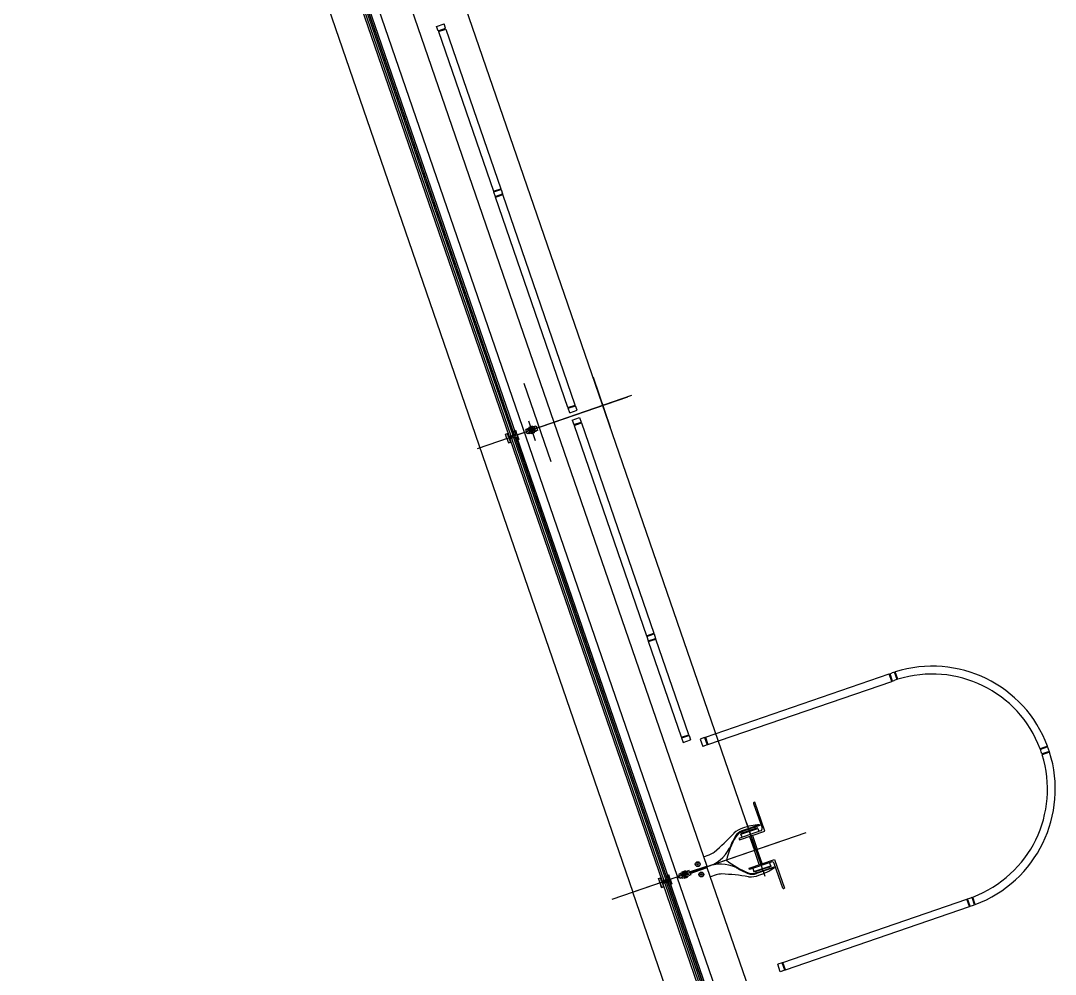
# Model space of a CAD drawing. Extents: x 809487 to 809680, y 818779 to 819225.
# Drawn here: x 809498.51 to 809505.11, y 819165.14 to 819171.23 of the extents above; entities that cross this region are included whole.
import ezdxf

# ---------------------------------------------------------------- set-up
doc = ezdxf.new("R2010")
doc.units = 0
for name, color, linetype in [('F-RC', 7, 'Continuous'), ('MAJ214__', 7, 'Continuous'), ('MAJ270__', 7, 'Continuous'), ('MAJ292__', 7, 'Continuous')]:
    doc.layers.add(name, color=color, linetype=linetype)

msp = doc.modelspace()

# ---------------------------------------------------------------- linework, layer by layer
at = {"layer": 'F-RC'}
for p, q in [((809501.1665, 819171.192), (809501.2138, 819171.2083)), ((809501.2236, 819171.1799), (809501.2138, 819171.2083)), ((809501.1763, 819171.1637), (809501.1665, 819171.192)), ((809501.1763, 819171.1637), (809501.2236, 819171.1799)), ((809501.1779, 819171.1589), (809501.2252, 819171.1752)), ((809501.1779, 819171.1589), (809501.5287, 819170.1402)), ((809501.1798, 819171.1596), (809501.1782, 819171.1643)), ((809501.2233, 819171.1746), (809501.2217, 819171.1793)), ((809501.2252, 819171.1752), (809501.576, 819170.1564)), ((809501.5287, 819170.1402), (809501.576, 819170.1564)), ((809501.5304, 819170.1354), (809501.5776, 819170.1517)), ((809501.5741, 819170.1558), (809501.5757, 819170.1511)), ((809501.5776, 819170.1517), (809501.5874, 819170.1233)), ((809501.5304, 819170.1354), (809501.5401, 819170.1071)), ((809501.5306, 819170.1408), (809501.5323, 819170.1361)), ((809501.5401, 819170.1071), (809501.5874, 819170.1233)), ((809501.5418, 819170.1023), (809501.5614, 819170.1091)), ((809502.0041, 819168.7597), (809501.5418, 819170.1023)), ((809501.542, 819170.1077), (809501.5436, 819170.103)), ((809501.5614, 819170.1091), (809501.589, 819170.1186)), ((809501.5855, 819170.1227), (809501.5871, 819170.118)), ((809502.0513, 819168.776), (809501.589, 819170.1186)), ((809502.0041, 819168.7597), (809502.0513, 819168.776)), ((809502.0057, 819168.755), (809502.053, 819168.7712)), ((809502.0511, 819168.7706), (809502.0494, 819168.7753)), ((809502.0627, 819168.7429), (809502.053, 819168.7712)), ((809502.0155, 819168.7266), (809502.0057, 819168.755)), ((809502.0076, 819168.7556), (809502.006, 819168.7603)), ((809502.0155, 819168.7266), (809502.0627, 819168.7429)), ((809502.0317, 819168.6793), (809502.079, 819168.6956)), ((809502.0317, 819168.6793), (809502.0415, 819168.651)), ((809502.0415, 819168.651), (809502.0888, 819168.6672)), ((809502.0431, 819168.6462), (809502.0904, 819168.6625)), ((809502.0431, 819168.6462), (809502.5054, 819167.3036)), ((809502.0434, 819168.6516), (809502.045, 819168.6469)), ((809502.079, 819168.6956), (809502.0888, 819168.6672)), ((809502.0869, 819168.6666), (809502.0885, 819168.6619)), ((809502.0904, 819168.6625), (809502.5527, 819167.3199)), ((809502.5054, 819167.3036), (809502.5527, 819167.3199)), ((809502.5071, 819167.2989), (809502.5543, 819167.3151)), ((809502.5508, 819167.3192), (809502.5525, 819167.3145)), ((809502.5543, 819167.3151), (809502.5641, 819167.2868)), ((809502.5071, 819167.2989), (809502.5168, 819167.2705)), ((809502.5073, 819167.3042), (809502.509, 819167.2995)), ((809502.5168, 819167.2705), (809502.5641, 819167.2868)), ((809502.5185, 819167.2658), (809502.5381, 819167.2725)), ((809502.7285, 819166.6559), (809502.5185, 819167.2658)), ((809502.5187, 819167.2712), (809502.5204, 819167.2664)), ((809502.5381, 819167.2725), (809502.5657, 819167.2821)), ((809502.5622, 819167.2861), (809502.5638, 819167.2814)), ((809502.7757, 819166.6722), (809502.5657, 819167.2821)), ((809502.8815, 819166.6557), (809504.0553, 819167.0599)), ((809504.0715, 819167.0126), (809504.0553, 819167.0599)), ((809504.0559, 819167.058), (809504.0606, 819167.0596)), ((809504.06, 819167.0615), (809504.0742, 819167.0664)), ((809504.0763, 819167.0142), (809504.06, 819167.0615)), ((809504.1047, 819167.0239), (809504.0884, 819167.0712)), ((809504.1095, 819167.0254), (809504.0932, 819167.0727)), ((809502.8978, 819166.6085), (809504.0715, 819167.0126)), ((809504.0709, 819167.0145), (809504.0756, 819167.0161)), ((809504.0763, 819167.0142), (809504.0905, 819167.0191)), ((809502.7285, 819166.6559), (809502.7757, 819166.6722)), ((809502.7301, 819166.6512), (809502.7774, 819166.6675)), ((809502.7303, 819166.6566), (809502.732, 819166.6518)), ((809502.7738, 819166.6715), (809502.7755, 819166.6668)), ((809502.7774, 819166.6675), (809502.7871, 819166.6391)), ((809502.8768, 819166.6541), (809502.8484, 819166.6443)), ((809502.8768, 819166.6541), (809502.8931, 819166.6068)), ((809502.8822, 819166.6539), (809502.8774, 819166.6522)), ((809502.8815, 819166.6557), (809502.8978, 819166.6085)), ((809502.7301, 819166.6512), (809502.7398, 819166.6228)), ((809502.7398, 819166.6228), (809502.7871, 819166.6391)), ((809502.8484, 819166.6443), (809502.8647, 819166.5971)), ((809502.8931, 819166.6068), (809502.8647, 819166.5971)), ((809502.8971, 819166.6104), (809502.8924, 819166.6087)), ((809505.0652, 819166.5986), (809505.0179, 819166.5823)), ((809505.067, 819166.5939), (809505.0197, 819166.5776)), ((809505.0767, 819166.5655), (809505.0294, 819166.5492)), ((809505.0782, 819166.5608), (809505.031, 819166.5445)), ((809503.3764, 819165.2185), (809504.5501, 819165.6227)), ((809504.5664, 819165.5754), (809504.5501, 819165.6227)), ((809504.5508, 819165.6208), (809504.5555, 819165.6224)), ((809504.5549, 819165.6243), (809504.569, 819165.6292)), ((809504.5711, 819165.5771), (809504.5549, 819165.6243)), ((809504.5995, 819165.587), (809504.5832, 819165.6342)), ((809504.6041, 819165.5887), (809504.5879, 819165.636)), ((809503.3927, 819165.1713), (809504.5664, 819165.5754)), ((809504.5658, 819165.5773), (809504.5705, 819165.5789)), ((809504.5711, 819165.5771), (809504.5853, 819165.5819)), ((809503.3717, 819165.2169), (809503.3433, 819165.2072)), ((809503.3596, 819165.1599), (809503.3433, 819165.2072)), ((809503.3879, 819165.1696), (809503.3717, 819165.2169)), ((809503.377, 819165.2167), (809503.3723, 819165.215)), ((809503.3927, 819165.1713), (809503.3764, 819165.2185)), ((809503.3879, 819165.1696), (809503.3596, 819165.1599)), ((809503.392, 819165.1732), (809503.3873, 819165.1715))]:
    msp.add_line(p, q, dxfattribs=at)
for radius, start, end in [(0.785, 107.90511, 109), (0.783, 107.53635, 107.90231), (0.785, 20.45992, 107.54008), (0.735, 20.55926, 107.44074), (0.735, 107.83062, 109), (0.737, 107.44497, 107.83379), (0.783, 20.09769, 20.46365), (0.785, 17.90511, 20.09489), (0.735, 290.55926, 17.44074), (0.785, 290.45992, 17.54008), (0.735, 17.83062, 20.16938), (0.737, 20.16621, 20.55503), (0.737, 17.44497, 17.83379), (0.783, 17.53635, 17.90231), (0.735, 289, 290.16938), (0.737, 290.16621, 290.55503), (0.785, 289, 290.09489), (0.783, 290.09769, 290.46365)]:
    msp.add_arc((809504.3297, 819166.3242), radius, start, end, dxfattribs=at)
at = {"layer": 'MAJ214__'}
for p, q in [((809500.6893, 819171.4085), (809501.6611, 819168.5861)), ((809500.69, 819171.4087), (809501.6618, 819168.5863)), ((809500.7507, 819171.4322), (809502.7008, 819165.7686)), ((809500.6685, 819171.4013), (809501.6403, 819168.5789)), ((809500.6798, 819171.4052), (809501.6517, 819168.5828)), ((809501.7556, 819168.6321), (809501.7773, 819168.6396)), ((809501.7562, 819168.6334), (809501.7556, 819168.6321)), ((809501.7761, 819168.6402), (809501.7562, 819168.6334)), ((809501.7566, 819168.6293), (809501.7783, 819168.6367)), ((809501.7761, 819168.6402), (809501.7773, 819168.6396)), ((809501.7764, 819168.6361), (809501.7767, 819168.6352)), ((809501.7783, 819168.6367), (809501.7773, 819168.6396)), ((809501.7857, 819168.6303), (809501.7933, 819168.6329)), ((809501.7908, 819168.6387), (809501.8012, 819168.6423)), ((809501.8012, 819168.6423), (809501.811, 819168.6139)), ((809501.6565, 819168.5686), (809502.6284, 819165.7463)), ((809501.666, 819168.5719), (809502.6378, 819165.7495)), ((809501.6667, 819168.5721), (809502.6385, 819165.7498)), ((809501.7455, 819168.6231), (809501.7351, 819168.6195)), ((809501.7449, 819168.5911), (809501.7351, 819168.6195)), ((809501.7553, 819168.5947), (809501.7449, 819168.5911)), ((809501.7528, 819168.6005), (809501.7604, 819168.6031)), ((809501.7855, 819168.6302), (809501.7547, 819168.6196)), ((809501.7566, 819168.6293), (809501.7556, 819168.6321)), ((809501.7564, 819168.5938), (809501.8003, 819168.6089)), ((809501.7585, 819168.6299), (809501.7588, 819168.629)), ((809501.7912, 819168.6137), (809501.7604, 819168.6031)), ((809501.7895, 819168.6041), (809501.7678, 819168.5966)), ((809501.7688, 819168.5938), (809501.7678, 819168.5966)), ((809501.7905, 819168.6013), (809501.7688, 819168.5938)), ((809501.77, 819168.5932), (809501.7688, 819168.5938)), ((809501.7694, 819168.5982), (809501.7695, 819168.5978)), ((809501.7702, 819168.5975), (809501.7695, 819168.5978)), ((809501.77, 819168.5932), (809501.7899, 819168.6)), ((809501.7872, 819168.6033), (809501.7875, 819168.604)), ((809501.7873, 819168.6044), (809501.7875, 819168.604)), ((809501.7905, 819168.6013), (809501.7895, 819168.6041)), ((809501.7899, 819168.6), (809501.7905, 819168.6013)), ((809501.799, 819168.6164), (809501.7914, 819168.6137)), ((809501.811, 819168.6139), (809501.8006, 819168.6103)), ((809501.6452, 819168.5647), (809502.617, 819165.7424)), ((809503.144, 819166.1093), (809503.2614, 819165.7684)), ((809503.201, 819166.074), (809503.1981, 819166.0824)), ((809503.1177, 819166.0548), (809503.1206, 819166.0463)), ((809503.1636, 819166.0233), (809503.1946, 819165.9333)), ((809503.1815, 819166.0295), (809503.2125, 819165.9395)), ((809503.2256, 819165.8433), (809503.1946, 819165.9333)), ((809503.2435, 819165.8495), (809503.2125, 819165.9395)), ((809502.7225, 819165.7879), (809502.7665, 819165.8031)), ((809502.7622, 819165.7937), (809502.7314, 819165.7831)), ((809502.754, 819165.803), (809502.7323, 819165.7955)), ((809502.7329, 819165.7968), (809502.7323, 819165.7955)), ((809502.7323, 819165.7955), (809502.7333, 819165.7927)), ((809502.7329, 819165.7968), (809502.7528, 819165.8037)), ((809502.755, 819165.8002), (809502.7333, 819165.7927)), ((809502.7356, 819165.7935), (809502.7353, 819165.7929)), ((809502.7526, 819165.7994), (809502.7533, 819165.7991)), ((809502.7528, 819165.8037), (809502.754, 819165.803)), ((809502.7534, 819165.7986), (809502.7533, 819165.7991)), ((809502.754, 819165.803), (809502.755, 819165.8002)), ((809502.77, 819165.7964), (809502.7624, 819165.7937)), ((809502.778, 819165.8057), (809502.7675, 819165.8021)), ((809502.7812, 819165.7963), (809502.778, 819165.8057)), ((809502.7812, 819165.7963), (809502.8899, 819165.8337)), ((809502.7845, 819165.7868), (809502.8932, 819165.8242)), ((809503.2088, 819165.7903), (809503.2059, 819165.7987)), ((809503.2862, 819165.8264), (809503.2891, 819165.8179)), ((809503.5579, 819163.0098), (809502.6219, 819165.7282)), ((809503.5693, 819163.0137), (809502.6332, 819165.7321)), ((809503.5787, 819163.017), (809502.6427, 819165.7353)), ((809503.5794, 819163.0172), (809502.6434, 819165.7356)), ((809502.7008, 819165.7686), (809502.715, 819165.7735)), ((809503.6531, 819163.0029), (809502.7025, 819165.7639)), ((809502.7041, 819165.7591), (809502.7183, 819165.764)), ((809502.7222, 819165.7865), (809502.7118, 819165.7829)), ((809502.7118, 819165.7829), (809502.715, 819165.7735)), ((809502.7216, 819165.7546), (809502.7183, 819165.764)), ((809502.732, 819165.7581), (809502.7216, 819165.7546)), ((809502.7238, 819165.7805), (809502.7314, 819165.7831)), ((809502.7295, 819165.7639), (809502.7371, 819165.7665)), ((809502.7331, 819165.7572), (809502.777, 819165.7723)), ((809502.7355, 819165.7924), (809502.7353, 819165.7929)), ((809502.7679, 819165.7771), (809502.7371, 819165.7665)), ((809502.7662, 819165.7676), (809502.7445, 819165.7601)), ((809502.7455, 819165.7572), (809502.7445, 819165.7601)), ((809502.7672, 819165.7647), (809502.7455, 819165.7572)), ((809502.7467, 819165.7566), (809502.7455, 819165.7572)), ((809502.7461, 819165.7617), (809502.7462, 819165.7612)), ((809502.7469, 819165.7609), (809502.7462, 819165.7612)), ((809502.7467, 819165.7566), (809502.7666, 819165.7635)), ((809502.7639, 819165.7668), (809502.7642, 819165.7674)), ((809502.764, 819165.7679), (809502.7642, 819165.7674)), ((809502.7672, 819165.7647), (809502.7662, 819165.7676)), ((809502.7666, 819165.7635), (809502.7672, 819165.7647)), ((809502.7757, 819165.7798), (809502.7681, 819165.7772)), ((809502.7877, 819165.7773), (809502.7773, 819165.7738)), ((809502.7845, 819165.7868), (809502.7877, 819165.7773))]:
    msp.add_line(p, q, dxfattribs=at)
for points in [[(809501.7898, 819168.6396), (809501.7458, 819168.6245)], [(809503.0956, 819166.0105), (809503.0988, 819166.001), (809503.2606, 819166.0567), (809503.197, 819166.2412), (809503.1923, 819166.2396)], [(809503.1892, 819166.2332), (809503.243, 819166.0771)], [(809503.2337, 819166.058), (809503.0956, 819166.0105)], [(809503.1154, 819166.0173), (809503.1085, 819166.0374), (809503.2163, 819166.0745), (809503.2232, 819166.0544)], [(809503.2278, 819166.0971), (809503.115, 819166.0583)], [(809503.1641, 819165.8115), (809503.1608, 819165.821), (809503.3225, 819165.8767), (809503.3861, 819165.6922), (809503.3813, 819165.6906)], [(809503.3022, 819165.8591), (809503.1641, 819165.8115)], [(809503.1839, 819165.8184), (809503.1908, 819165.7983), (809503.2986, 819165.8354), (809503.2917, 819165.8555)], [(809503.3216, 819165.8247), (809503.2088, 819165.7858)], [(809503.375, 819165.6937), (809503.3212, 819165.8498)]]:
    msp.add_lwpolyline(points, dxfattribs=at)
for points in [[(809503.2163, 819166.0745), (809503.2148, 819166.0788), (809503.107, 819166.0416), (809503.1085, 819166.0374)], [(809503.2986, 819165.8354), (809503.3001, 819165.8311), (809503.1923, 819165.794), (809503.1908, 819165.7983)]]:
    msp.add_lwpolyline(points, close=True, dxfattribs=at)
for centre, radius in [((809501.7731, 819168.6167), 0.006), ((809502.8329, 819165.8458), 0.0155), ((809502.8329, 819165.8458), 0.0135), ((809502.8329, 819165.8458), 0.0042), ((809502.8557, 819165.7796), 0.0155), ((809502.8557, 819165.7796), 0.0135), ((809502.8557, 819165.7796), 0.0042)]:
    msp.add_circle(centre, radius, dxfattribs=at)
for centre, radius, start, end in [((809501.7731, 819168.6167), 0.0095, 145.18264, 252.81736), ((809501.7731, 819168.6167), 0.0109, 101.1265, 116.87349), ((809501.7731, 819168.6167), 0.0109, 281.1265, 296.87349), ((809501.7731, 819168.6167), 0.0095, 326.69488, 71.30512), ((809503.1939, 819166.2348), 0.005, 109, 199), ((809503.1408, 819165.9834), 0.0792, 109, 149.96236), ((809503.2288, 819166.0722), 0.015, 289, 19), ((809503.5631, 819165.7392), 0.567, 149.96236, 158.10407), ((809502.8292, 819166.051), 0.2307, 285.67731, 333.23123), ((809503.0184, 819165.9581), 0.02, 326.67541, 338.10407), ((809503.307, 819165.8449), 0.015, 19, 109), ((809502.9791, 819165.6156), 0.2307, 64.76877, 112.32268), ((809503.071, 819165.8053), 0.02, 59.89592, 71.32459), ((809503.3655, 819166.3131), 0.567, 239.89592, 248.03764), ((809502.7498, 819165.7801), 0.0095, 145.18264, 199.00008), ((809502.7498, 819165.7801), 0.0095, 198.99991, 252.81736), ((809502.7498, 819165.7801), 0.006, 18.99986, 199.00013), ((809502.7498, 819165.7801), 0.006, 198.99986, 19.00013), ((809502.7498, 819165.7801), 0.0109, 101.1265, 116.87349), ((809502.7498, 819165.7801), 0.0109, 281.1265, 296.87349), ((809502.7498, 819165.7801), 0.0095, 18.99991, 71.30512), ((809502.7498, 819165.7801), 0.0095, 326.69488, 19.00008), ((809503.183, 819165.8607), 0.0792, 248.03764, 289), ((809503.3797, 819165.6953), 0.005, 199, 289)]:
    msp.add_arc(centre, radius, start, end, dxfattribs=at)
for points, degree in [([(809501.7898, 819168.6396), (809501.7898, 819168.6396), (809501.7898, 819168.6396), (809501.7899, 819168.6396), (809501.7899, 819168.6396), (809501.79, 819168.6396), (809501.79, 819168.6396), (809501.7901, 819168.6395), (809501.7901, 819168.6395), (809501.7902, 819168.6395), (809501.7902, 819168.6395), (809501.7903, 819168.6394), (809501.7903, 819168.6394), (809501.7904, 819168.6393), (809501.7904, 819168.6393), (809501.7904, 819168.6392)], 3), ([(809501.7904, 819168.6392), (809501.7908, 819168.6388), (809501.7912, 819168.6383), (809501.7918, 819168.6373), (809501.7921, 819168.6368), (809501.7927, 819168.6358), (809501.7929, 819168.6353), (809501.7933, 819168.6345), (809501.7934, 819168.6342), (809501.7936, 819168.6339)], 3), ([(809501.7936, 819168.6337), (809501.7936, 819168.6336), (809501.7937, 819168.6336), (809501.7937, 819168.6335), (809501.7937, 819168.6334), (809501.7936, 819168.6333), (809501.7936, 819168.6332), (809501.7935, 819168.6331), (809501.7935, 819168.633), (809501.7934, 819168.633), (809501.7933, 819168.6329), (809501.7933, 819168.6329), (809501.7933, 819168.6329), (809501.7933, 819168.6329)], 3), ([(809501.7936, 819168.6337), (809501.7936, 819168.6337), (809501.7936, 819168.6337), (809501.7936, 819168.6337), (809501.7936, 819168.6338), (809501.7936, 819168.6338), (809501.7936, 819168.6338), (809501.7936, 819168.6339)], 3), ([(809501.7455, 819168.6238), (809501.7455, 819168.6238), (809501.7455, 819168.6239), (809501.7455, 819168.624), (809501.7455, 819168.624), (809501.7455, 819168.6241), (809501.7455, 819168.6241), (809501.7456, 819168.6242), (809501.7456, 819168.6242), (809501.7456, 819168.6243), (809501.7456, 819168.6243), (809501.7456, 819168.6244), (809501.7457, 819168.6244), (809501.7457, 819168.6245), (809501.7457, 819168.6245), (809501.7458, 819168.6245)], 3), ([(809501.7463, 819168.6176), (809501.7462, 819168.6179), (809501.7461, 819168.6183), (809501.7459, 819168.6191), (809501.7458, 819168.6197), (809501.7457, 819168.6208), (809501.7456, 819168.6214), (809501.7455, 819168.6225), (809501.7455, 819168.6231), (809501.7455, 819168.6238)], 3), ([(809501.7463, 819168.6176), (809501.7463, 819168.6176), (809501.7463, 819168.6175), (809501.7463, 819168.6175), (809501.7464, 819168.6175), (809501.7464, 819168.6174), (809501.7464, 819168.6174), (809501.7464, 819168.6174)], 3), ([(809501.7471, 819168.617), (809501.7471, 819168.617), (809501.7471, 819168.617), (809501.7471, 819168.617), (809501.7471, 819168.617), (809501.747, 819168.617), (809501.7469, 819168.617), (809501.7468, 819168.617), (809501.7467, 819168.617), (809501.7466, 819168.6171), (809501.7465, 819168.6171), (809501.7464, 819168.6173), (809501.7464, 819168.6173), (809501.7464, 819168.6174)], 3), ([(809501.7471, 819168.617), (809501.7478, 819168.6173), (809501.7484, 819168.6175), (809501.75, 819168.618), (809501.751, 819168.6183), (809501.7525, 819168.6189), (809501.7531, 819168.6191), (809501.7541, 819168.6194), (809501.7544, 819168.6195), (809501.7547, 819168.6196)], 3), ([(809501.7471, 819168.617), (809501.748, 819168.6173), (809501.7489, 819168.6176), (809501.7498, 819168.6179), (809501.751, 819168.6184), (809501.7523, 819168.6188), (809501.7536, 819168.6193), (809501.754, 819168.6194), (809501.7544, 819168.6195), (809501.7547, 819168.6196)], 3), ([(809501.7525, 819168.5997), (809501.7525, 819168.5997), (809501.7524, 819168.5998), (809501.7524, 819168.5999), (809501.7524, 819168.6), (809501.7525, 819168.6001), (809501.7525, 819168.6002), (809501.7526, 819168.6003), (809501.7526, 819168.6004), (809501.7527, 819168.6004), (809501.7528, 819168.6005), (809501.7528, 819168.6005), (809501.7528, 819168.6005), (809501.7528, 819168.6005)], 3), ([(809501.7525, 819168.5997), (809501.7525, 819168.5997), (809501.7525, 819168.5997), (809501.7525, 819168.5996), (809501.7525, 819168.5996), (809501.7525, 819168.5996), (809501.7525, 819168.5995), (809501.7525, 819168.5995)], 3), ([(809501.7557, 819168.5942), (809501.7553, 819168.5946), (809501.7549, 819168.5951), (809501.7543, 819168.5961), (809501.754, 819168.5966), (809501.7534, 819168.5976), (809501.7532, 819168.5981), (809501.7528, 819168.5989), (809501.7527, 819168.5992), (809501.7525, 819168.5995)], 3), ([(809501.7547, 819168.6196), (809501.7547, 819168.6196), (809501.7547, 819168.6196), (809501.7548, 819168.6195), (809501.7549, 819168.6193), (809501.755, 819168.6187), (809501.755, 819168.6183), (809501.7552, 819168.617), (809501.7554, 819168.616), (809501.7558, 819168.6138), (809501.7561, 819168.6126), (809501.7569, 819168.6103), (809501.7573, 819168.6091), (809501.7583, 819168.6071), (809501.7588, 819168.6061), (809501.7596, 819168.6048), (809501.7599, 819168.6043), (809501.7602, 819168.6037), (809501.7603, 819168.6035), (809501.7604, 819168.6032), (809501.7604, 819168.6031), (809501.7604, 819168.6031)], 3), ([(809501.7564, 819168.5938), (809501.7563, 819168.5937), (809501.7563, 819168.5937), (809501.7562, 819168.5938), (809501.7562, 819168.5938), (809501.7561, 819168.5938), (809501.7561, 819168.5938), (809501.756, 819168.5939), (809501.756, 819168.5939), (809501.7559, 819168.5939), (809501.7559, 819168.5939), (809501.7558, 819168.594), (809501.7558, 819168.594), (809501.7557, 819168.5941), (809501.7557, 819168.5941), (809501.7557, 819168.5942)], 3), ([(809501.766, 819168.6232), (809501.766, 819168.6232), (809501.7659, 819168.6232), (809501.7659, 819168.6231), (809501.7658, 819168.623), (809501.7657, 819168.6228), (809501.7656, 819168.6226), (809501.7653, 819168.6223), (809501.7652, 819168.6221), (809501.7651, 819168.6219)], 3), ([(809501.7681, 819168.6265), (809501.767, 819168.6247), (809501.766, 819168.6232)], 2), ([(809501.77, 819168.6077), (809501.7702, 819168.6076), (809501.7704, 819168.6076), (809501.7708, 819168.6074), (809501.771, 819168.6074), (809501.7713, 819168.6073), (809501.7714, 819168.6072), (809501.7714, 819168.6072), (809501.7715, 819168.6072), (809501.7715, 819168.6072)], 3), ([(809501.7746, 819168.6262), (809501.7729, 819168.6268), (809501.7709, 819168.6274)], 2), ([(809501.7715, 819168.6072), (809501.7732, 819168.6066), (809501.7752, 819168.606)], 2), ([(809501.7761, 819168.6257), (809501.7759, 819168.6258), (809501.7757, 819168.6258), (809501.7753, 819168.626), (809501.7751, 819168.626), (809501.7748, 819168.6261), (809501.7747, 819168.6262), (809501.7747, 819168.6262), (809501.7746, 819168.6262), (809501.7746, 819168.6262)], 3), ([(809501.778, 819168.6069), (809501.7791, 819168.6087), (809501.7801, 819168.6102)], 2), ([(809501.7801, 819168.6102), (809501.7801, 819168.6102), (809501.7802, 819168.6102), (809501.7802, 819168.6103), (809501.7803, 819168.6104), (809501.7804, 819168.6106), (809501.7805, 819168.6108), (809501.7808, 819168.6111), (809501.7809, 819168.6113), (809501.781, 819168.6115)], 3), ([(809501.7855, 819168.6302), (809501.7856, 819168.6303), (809501.7856, 819168.6303), (809501.7857, 819168.6303)], 2), ([(809501.7855, 819168.6302), (809501.7856, 819168.6303), (809501.7856, 819168.6303), (809501.7857, 819168.6303)], 2), ([(809501.7914, 819168.6137), (809501.7914, 819168.6138), (809501.7914, 819168.6138), (809501.7913, 819168.6139), (809501.7912, 819168.6141), (809501.7911, 819168.6147), (809501.7911, 819168.6151), (809501.7909, 819168.6163), (809501.7907, 819168.6174), (809501.7903, 819168.6196), (809501.79, 819168.6208), (809501.7892, 819168.6231), (809501.7888, 819168.6242), (809501.7878, 819168.6263), (809501.7873, 819168.6273), (809501.7865, 819168.6286), (809501.7862, 819168.6291), (809501.7859, 819168.6297), (809501.7858, 819168.6299), (809501.7857, 819168.6302), (809501.7857, 819168.6302), (809501.7857, 819168.6303)], 3), ([(809501.7914, 819168.6137), (809501.7913, 819168.6137), (809501.7913, 819168.6137), (809501.7912, 819168.6137)], 2), ([(809501.799, 819168.6164), (809501.799, 819168.6164), (809501.799, 819168.6164), (809501.799, 819168.6164), (809501.799, 819168.6164), (809501.7991, 819168.6164), (809501.7992, 819168.6164), (809501.7993, 819168.6164), (809501.7994, 819168.6164), (809501.7995, 819168.6163), (809501.7996, 819168.6162), (809501.7997, 819168.6161), (809501.7997, 819168.6161), (809501.7997, 819168.616)], 3), ([(809501.7998, 819168.6158), (809501.7998, 819168.6158), (809501.7998, 819168.6158), (809501.7998, 819168.6159), (809501.7997, 819168.6159), (809501.7997, 819168.616), (809501.7997, 819168.616), (809501.7997, 819168.616)], 3), ([(809501.7998, 819168.6158), (809501.7999, 819168.6155), (809501.8, 819168.6151), (809501.8002, 819168.6143), (809501.8003, 819168.6137), (809501.8004, 819168.6126), (809501.8005, 819168.612), (809501.8006, 819168.6109), (809501.8006, 819168.6102), (809501.8006, 819168.6096)], 3), ([(809501.8006, 819168.6096), (809501.8006, 819168.6096), (809501.8006, 819168.6095), (809501.8006, 819168.6094), (809501.8006, 819168.6094), (809501.8006, 819168.6093), (809501.8006, 819168.6093), (809501.8005, 819168.6092), (809501.8005, 819168.6092), (809501.8005, 819168.6091), (809501.8005, 819168.6091), (809501.8005, 819168.609), (809501.8004, 819168.609), (809501.8004, 819168.6089), (809501.8004, 819168.6089), (809501.8003, 819168.6089)], 3), ([(809502.7624, 819165.7937), (809502.7623, 819165.7937), (809502.7623, 819165.7937), (809502.7622, 819165.7937)], 2), ([(809502.7624, 819165.7937), (809502.7624, 819165.7937), (809502.7624, 819165.7937), (809502.7624, 819165.7936), (809502.7625, 819165.7934), (809502.7628, 819165.7928), (809502.763, 819165.7925), (809502.7636, 819165.7914), (809502.7641, 819165.7905), (809502.7651, 819165.7884), (809502.7656, 819165.7873), (809502.7661, 819165.786), (809502.7661, 819165.7859), (809502.7662, 819165.7858)], 3), ([(809502.7671, 819165.8027), (809502.7671, 819165.8027), (809502.7671, 819165.8028), (809502.767, 819165.8028), (809502.7669, 819165.8029), (809502.7669, 819165.8029), (809502.7669, 819165.8029), (809502.7668, 819165.803), (809502.7668, 819165.803), (809502.7667, 819165.803), (809502.7667, 819165.803), (809502.7666, 819165.8031), (809502.7666, 819165.8031), (809502.7665, 819165.8031), (809502.7665, 819165.8031), (809502.7665, 819165.8031)], 3), ([(809502.7703, 819165.7973), (809502.7701, 819165.7976), (809502.77, 819165.7979), (809502.7696, 819165.7988), (809502.7694, 819165.7992), (809502.7688, 819165.8002), (809502.7685, 819165.8007), (809502.7679, 819165.8017), (809502.7675, 819165.8022), (809502.7671, 819165.8027)], 3), ([(809502.77, 819165.7964), (809502.77, 819165.7964), (809502.77, 819165.7964), (809502.77, 819165.7964), (809502.77, 819165.7964), (809502.7701, 819165.7964), (809502.7701, 819165.7965), (809502.7702, 819165.7965), (809502.7703, 819165.7966), (809502.7703, 819165.7967), (809502.7704, 819165.7968), (809502.7704, 819165.797), (809502.7704, 819165.797), (809502.7703, 819165.7971)], 3), ([(809502.7703, 819165.7973), (809502.7703, 819165.7973), (809502.7703, 819165.7973), (809502.7703, 819165.7972), (809502.7703, 819165.7972), (809502.7703, 819165.7971), (809502.7703, 819165.7971), (809502.7703, 819165.7971)], 3), ([(809502.7225, 819165.7879), (809502.7224, 819165.7879), (809502.7224, 819165.7879), (809502.7224, 819165.7878), (809502.7223, 819165.7878), (809502.7223, 819165.7877), (809502.7223, 819165.7877), (809502.7223, 819165.7876), (809502.7222, 819165.7876), (809502.7222, 819165.7875), (809502.7222, 819165.7875), (809502.7222, 819165.7874), (809502.7222, 819165.7874), (809502.7222, 819165.7873), (809502.7222, 819165.7872), (809502.7222, 819165.7872)], 3), ([(809502.7222, 819165.7872), (809502.7222, 819165.7866), (809502.7222, 819165.786), (809502.7223, 819165.7848), (809502.7224, 819165.7842), (809502.7225, 819165.7831), (809502.7226, 819165.7826), (809502.7228, 819165.7817), (809502.7229, 819165.7814), (809502.723, 819165.781)], 3), ([(809502.7231, 819165.7808), (809502.7231, 819165.7809), (809502.7231, 819165.7809), (809502.7231, 819165.7809), (809502.7231, 819165.7809), (809502.723, 819165.781), (809502.723, 819165.781), (809502.723, 819165.781)], 3), ([(809502.7231, 819165.7808), (809502.7231, 819165.7808), (809502.7231, 819165.7808), (809502.7232, 819165.7807), (809502.7232, 819165.7806), (809502.7233, 819165.7805), (809502.7234, 819165.7805), (809502.7235, 819165.7804), (809502.7236, 819165.7804), (809502.7237, 819165.7804), (809502.7238, 819165.7805), (809502.7238, 819165.7805), (809502.7238, 819165.7805), (809502.7238, 819165.7805)], 3), ([(809502.7292, 819165.7632), (809502.7292, 819165.7632), (809502.7292, 819165.7632), (809502.7291, 819165.7633), (809502.7291, 819165.7634), (809502.7292, 819165.7636), (809502.7292, 819165.7636), (809502.7293, 819165.7638), (809502.7293, 819165.7638), (809502.7294, 819165.7639), (809502.7295, 819165.7639), (809502.7295, 819165.7639), (809502.7295, 819165.7639), (809502.7295, 819165.7639)], 3), ([(809502.7292, 819165.7632), (809502.7292, 819165.7631), (809502.7292, 819165.7631), (809502.7292, 819165.7631), (809502.7292, 819165.7631), (809502.7292, 819165.763), (809502.7292, 819165.763), (809502.7292, 819165.763)], 3), ([(809502.7324, 819165.7576), (809502.732, 819165.7581), (809502.7316, 819165.7586), (809502.731, 819165.7596), (809502.7307, 819165.7601), (809502.7301, 819165.761), (809502.7299, 819165.7615), (809502.7295, 819165.7623), (809502.7294, 819165.7627), (809502.7292, 819165.763)], 3), ([(809502.7333, 819165.7745), (809502.733, 819165.7755), (809502.7327, 819165.7765), (809502.7322, 819165.7787), (809502.732, 819165.7797), (809502.7318, 819165.7812), (809502.7318, 819165.7818), (809502.7316, 819165.7825), (809502.7316, 819165.7827), (809502.7315, 819165.783), (809502.7315, 819165.783), (809502.7314, 819165.7831)], 3), ([(809502.7331, 819165.7572), (809502.733, 819165.7572), (809502.733, 819165.7572), (809502.7329, 819165.7572), (809502.7329, 819165.7572), (809502.7328, 819165.7572), (809502.7328, 819165.7573), (809502.7327, 819165.7573), (809502.7327, 819165.7573), (809502.7326, 819165.7574), (809502.7326, 819165.7574), (809502.7325, 819165.7574), (809502.7325, 819165.7575), (809502.7324, 819165.7575), (809502.7324, 819165.7576), (809502.7324, 819165.7576)], 3), ([(809502.7333, 819165.7745), (809502.7337, 819165.7735), (809502.7341, 819165.7725), (809502.735, 819165.7705), (809502.7355, 819165.7696), (809502.7363, 819165.7683), (809502.7366, 819165.7678), (809502.7369, 819165.7671), (809502.737, 819165.7669), (809502.7371, 819165.7667), (809502.7371, 819165.7666), (809502.7371, 819165.7665)], 3), ([(809502.7418, 819165.7854), (809502.7419, 819165.7855), (809502.742, 819165.7857), (809502.7423, 819165.7861), (809502.7424, 819165.7862), (809502.7425, 819165.7865), (809502.7426, 819165.7865), (809502.7426, 819165.7866), (809502.7427, 819165.7866), (809502.7427, 819165.7867)], 3), ([(809502.7427, 819165.7867), (809502.7437, 819165.7882), (809502.7448, 819165.7899)], 2), ([(809502.7467, 819165.7711), (809502.7469, 819165.7711), (809502.7471, 819165.771), (809502.7475, 819165.7709), (809502.7477, 819165.7708), (809502.748, 819165.7707), (809502.7481, 819165.7707), (809502.7481, 819165.7707), (809502.7482, 819165.7706), (809502.7482, 819165.7706)], 3), ([(809502.7476, 819165.7909), (809502.7496, 819165.7902), (809502.7513, 819165.7896)], 2), ([(809502.7482, 819165.7706), (809502.7499, 819165.7701), (809502.7519, 819165.7694)], 2), ([(809502.7513, 819165.7896), (809502.7513, 819165.7896), (809502.7514, 819165.7896), (809502.7515, 819165.7896), (809502.7515, 819165.7896), (809502.7518, 819165.7895), (809502.752, 819165.7894), (809502.7524, 819165.7893), (809502.7526, 819165.7892), (809502.7528, 819165.7891)], 3), ([(809502.7547, 819165.7704), (809502.7558, 819165.7721), (809502.7568, 819165.7736)], 2), ([(809502.7568, 819165.7736), (809502.7568, 819165.7736), (809502.7569, 819165.7737), (809502.7569, 819165.7737), (809502.757, 819165.7738), (809502.7571, 819165.774), (809502.7572, 819165.7742), (809502.7575, 819165.7746), (809502.7576, 819165.7748), (809502.7577, 819165.7749)], 3), ([(809502.7681, 819165.7772), (809502.7681, 819165.7772), (809502.7681, 819165.7772), (809502.768, 819165.7774), (809502.7679, 819165.7776), (809502.7678, 819165.7781), (809502.7678, 819165.7785), (809502.7676, 819165.7798), (809502.7674, 819165.7808), (809502.767, 819165.7831), (809502.7667, 819165.7843), (809502.7663, 819165.7856), (809502.7662, 819165.7857), (809502.7662, 819165.7858)], 3), ([(809502.7681, 819165.7772), (809502.768, 819165.7772), (809502.768, 819165.7772), (809502.7679, 819165.7771)], 2), ([(809502.7757, 819165.7798), (809502.7757, 819165.7798), (809502.7757, 819165.7798), (809502.7757, 819165.7798), (809502.7757, 819165.7798), (809502.7758, 819165.7798), (809502.7759, 819165.7798), (809502.776, 819165.7798), (809502.7761, 819165.7798), (809502.7762, 819165.7797), (809502.7763, 819165.7797), (809502.7764, 819165.7796), (809502.7764, 819165.7795), (809502.7764, 819165.7794)], 3), ([(809502.7765, 819165.7792), (809502.7765, 819165.7793), (809502.7765, 819165.7793), (809502.7765, 819165.7793), (809502.7765, 819165.7794), (809502.7764, 819165.7794), (809502.7764, 819165.7794), (809502.7764, 819165.7794)], 3), ([(809502.7765, 819165.7792), (809502.7766, 819165.7789), (809502.7767, 819165.7786), (809502.7769, 819165.7777), (809502.777, 819165.7772), (809502.7772, 819165.7761), (809502.7772, 819165.7755), (809502.7773, 819165.7743), (809502.7773, 819165.7737), (809502.7773, 819165.7731)], 3), ([(809502.7773, 819165.7731), (809502.7773, 819165.773), (809502.7773, 819165.773), (809502.7773, 819165.7729), (809502.7773, 819165.7728), (809502.7773, 819165.7727), (809502.7773, 819165.7727), (809502.7773, 819165.7726), (809502.7772, 819165.7726), (809502.7772, 819165.7725), (809502.7772, 819165.7725), (809502.7772, 819165.7725), (809502.7771, 819165.7724), (809502.7771, 819165.7724), (809502.7771, 819165.7724), (809502.777, 819165.7723)], 3)]:
    msp.add_open_spline(points, degree=degree, dxfattribs=at)
at = {"layer": 'MAJ270__'}
for p, q in [((809503.2036, 819165.9364), (809501.2501, 819171.6095)), ((809501.7234, 819168.9143), (809501.8951, 819168.4157)), ((809502.1648, 819168.9533), (809502.2748, 819168.6337)), ((809502.3839, 819168.827), (809501.4256, 819168.4971)), ((809501.7967, 819168.548), (809501.7539, 819168.6723)), ((809501.6336, 819168.5608), (809501.6287, 819168.5749)), ((809503.5221, 819166.0461), (809502.2846, 819165.62)), ((809503.3606, 819165.9905), (809502.4023, 819165.6605)), ((809502.6054, 819165.7384), (809502.6103, 819165.7242)), ((809502.6054, 819165.7384), (809502.6103, 819165.7242)), ((809502.6103, 819165.7242), (809502.6054, 819165.7384)), ((809502.6103, 819165.7242), (809502.6054, 819165.7384))]:
    msp.add_line(p, q, dxfattribs=at)
msp.add_lwpolyline([(809502.4111, 819168.8364), (809501.6534, 819168.5755)], dxfattribs=at)
for centre in [(809501.6312, 819168.5678), (809502.6079, 819165.7313), (809502.6079, 819165.7313), (809502.6079, 819165.7313), (809502.6079, 819165.7313)]:
    msp.add_circle(centre, 0.003, dxfattribs=at)
at = {"layer": 'MAJ292__'}
for p, q in [((809498.512, 819177.0124), (809502.4188, 819165.6662)), ((809500.9398, 819171.4974), (809502.8899, 819165.8337)), ((809500.6995, 819171.412), (809501.6713, 819168.5896)), ((809500.6569, 819171.3973), (809501.6287, 819168.5749)), ((809501.6058, 819168.5908), (809501.6181, 819168.5951)), ((809501.6155, 819168.5625), (809501.6058, 819168.5908)), ((809501.6155, 819168.5625), (809501.681, 819168.585)), ((809501.6155, 819168.5625), (809501.681, 819168.585)), ((809501.6254, 819168.5738), (809501.6181, 819168.5951)), ((809501.6254, 819168.5738), (809501.6713, 819168.5896)), ((809501.6303, 819168.5596), (809501.6762, 819168.5754)), ((809501.664, 819168.6109), (809501.6713, 819168.6134)), ((809501.6713, 819168.5896), (809501.664, 819168.6109)), ((809501.681, 819168.585), (809501.6713, 819168.6134)), ((809501.6762, 819168.5754), (809502.648, 819165.753)), ((809501.6762, 819168.5754), (809501.6835, 819168.5541)), ((809501.681, 819168.585), (809501.6908, 819168.5567)), ((809501.6155, 819168.5625), (809501.6253, 819168.5341)), ((809501.6253, 819168.5341), (809501.6376, 819168.5383)), ((809501.6303, 819168.5596), (809501.6376, 819168.5383)), ((809501.6336, 819168.5608), (809502.6054, 819165.7384)), ((809501.6835, 819168.5541), (809501.6908, 819168.5567)), ((809503.8287, 819163.1074), (809502.8916, 819165.829)), ((809502.5825, 819165.7543), (809502.5948, 819165.7585)), ((809502.5825, 819165.7543), (809502.5948, 819165.7585)), ((809502.5922, 819165.7259), (809502.5825, 819165.7543)), ((809502.5922, 819165.7259), (809502.5825, 819165.7543)), ((809502.5922, 819165.7259), (809502.6578, 819165.7485)), ((809502.5922, 819165.7259), (809502.6578, 819165.7485)), ((809502.5922, 819165.7259), (809502.6578, 819165.7485)), ((809502.5922, 819165.7259), (809502.6578, 819165.7485)), ((809502.6021, 819165.7372), (809502.5948, 819165.7585)), ((809502.6021, 819165.7372), (809502.5948, 819165.7585)), ((809502.6021, 819165.7372), (809502.648, 819165.753)), ((809502.6021, 819165.7372), (809502.648, 819165.753)), ((809502.607, 819165.7231), (809502.6529, 819165.7388)), ((809502.6407, 819165.7743), (809502.648, 819165.7768)), ((809502.6407, 819165.7743), (809502.648, 819165.7768)), ((809502.648, 819165.753), (809502.6407, 819165.7743)), ((809502.648, 819165.753), (809502.6407, 819165.7743)), ((809502.6578, 819165.7485), (809502.648, 819165.7768)), ((809502.6578, 819165.7485), (809502.648, 819165.7768)), ((809502.6529, 819165.7388), (809502.6602, 819165.7176)), ((809503.5889, 819163.0205), (809502.6529, 819165.7388)), ((809502.6578, 819165.7485), (809502.6675, 819165.7201)), ((809503.3694, 819162.9053), (809502.4188, 819165.6662)), ((809502.5922, 819165.7259), (809502.602, 819165.6975)), ((809502.602, 819165.6975), (809502.6143, 819165.7018)), ((809502.607, 819165.723), (809502.6143, 819165.7018)), ((809503.5463, 819163.0058), (809502.6103, 819165.7242)), ((809502.6602, 819165.7176), (809502.6675, 819165.7201))]:
    msp.add_line(p, q, dxfattribs=at)
for points in [[(809503.2278, 819166.0971), (809503.2292, 819166.0932), (809503.1164, 819166.0543)], [(809502.8696, 819165.8928), (809502.9064, 819165.9055)], [(809503.2075, 819165.7898), (809503.3203, 819165.8286), (809503.3216, 819165.8247)], [(809502.6578, 819165.7485), (809502.6675, 819165.7201), (809502.6602, 819165.7176), (809502.6529, 819165.7388), (809502.607, 819165.723), (809502.6143, 819165.7018)], [(809502.9503, 819165.7778), (809502.9135, 819165.7651)], [(809502.6143, 819165.7018), (809502.602, 819165.6975), (809502.5922, 819165.7259)]]:
    msp.add_lwpolyline(points, dxfattribs=at)
for centre, radius, start, end in [((809503.1758, 819165.9127), 0.1724, 109.2751, 130.39607), ((809503.2388, 819165.758), 0.3393, 91.86071, 110.70605), ((809502.0753, 819166.949), 1.3402, 310.07845, 317.42579), ((809503.5631, 819165.7392), 0.5628, 149.96236, 166.36786), ((809503.077, 819166.0287), 0.02, 130.39607, 137.42579), ((809503.1408, 819165.9834), 0.075, 109, 149.96236), ((809502.8738, 819166), 0.1, 289, 310.07845), ((809503.3655, 819166.3131), 0.5628, 231.63214, 248.03764), ((809503.1215, 819166.0987), 0.3393, 287.29394, 306.13928), ((809502.9829, 819165.6833), 0.1, 87.92155, 109), ((809502.9379, 819164.4439), 1.3402, 80.57421, 87.92155), ((809503.183, 819165.8607), 0.075, 248.03764, 289), ((809503.1607, 819165.7857), 0.02, 260.57421, 267.60393), ((809503.1671, 819165.938), 0.1724, 267.60393, 288.72489)]:
    msp.add_arc(centre, radius, start, end, dxfattribs=at)

doc.saveas('drawing.dxf')
